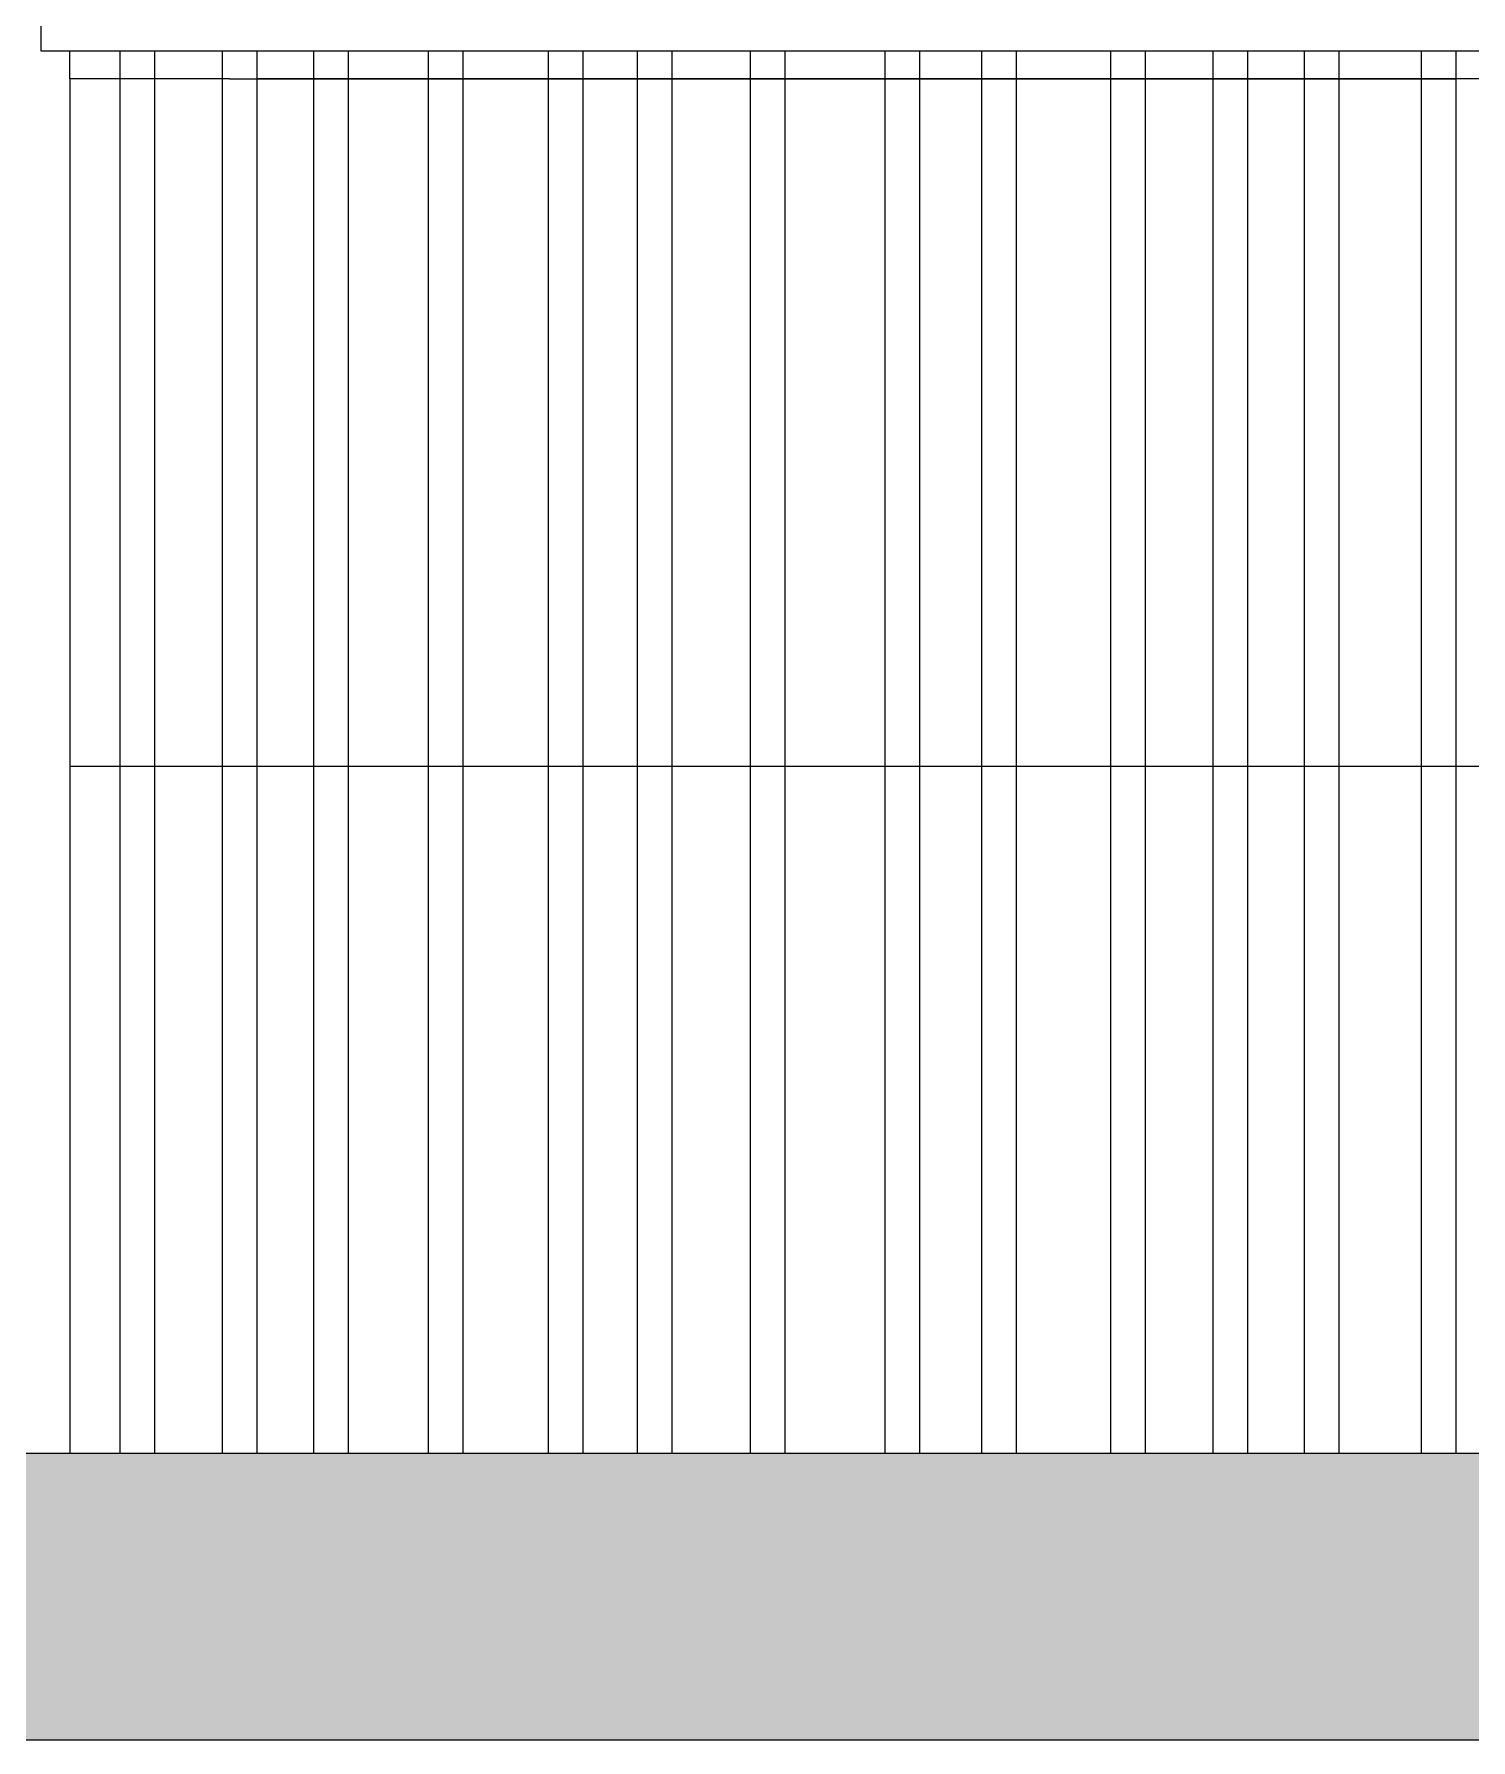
# Model space of a CAD drawing. Header units: metres. Extents: x -183 to 1639, y -350 to 198.
# Drawn here: x 553.18 to 555.689, y -183.946 to -180.968 of the extents above; entities that cross this region are included whole.
import ezdxf

# ---------------------------------------------------------------- set-up
doc = ezdxf.new("R2010")
doc.units = ezdxf.units.M
doc.header["$MEASUREMENT"] = 0
doc.header["$XCLIPFRAME"] = 2
doc.layers.add('FLOATINGWINDOWS', color=2, linetype='Continuous', plot=False)
for name, color, linetype in [('okna', 4, 'Continuous'), ('pohled', 4, 'Continuous'), ('SRAFY-TERÉN', 252, 'Continuous'), ('stafaz', 254, 'Continuous')]:
    doc.layers.add(name, color=color, linetype=linetype)
picture_1 = doc.add_image_def('image1.jpg', size_in_pixel=(1024, 512))

msp = doc.modelspace()

# ---------------------------------------------------------------- hatches: boundary and pattern name
at = {"layer": 'SRAFY-TERÉN', "linetype": 'Continuous', "lineweight": 0}
msp.add_hatch(color=256, dxfattribs=at).paths.add_polyline_path([(552.303, -183.4463), (550.303, -183.4463), (550.303, -183.9463), (588.3725, -183.9463), (588.3725, -181.4425), (579.303, -182.1963), (560.993, -182.1963), (560.743, -182.1963), (560.743, -183.4463)])

# ---------------------------------------------------------------- linework, layer by layer
at = {"layer": 'FLOATINGWINDOWS', "linetype": 'Continuous', "lineweight": 0, "flags": 128}
msp.add_lwpolyline([(552.303, -183.4463), (550.303, -183.4463), (550.303, -183.9463), (588.3725, -183.9463), (588.3725, -181.4425), (579.303, -182.1963), (560.993, -182.1963), (560.743, -182.1963), (560.743, -183.4463)], close=True, dxfattribs=at)
at = {"layer": 'okna', "linetype": 'Continuous', "lineweight": 0}
for p, q in [((553.243, -181.0463), (553.243, -180.9984)), ((553.3308, -183.4463), (553.3308, -180.9984)), ((553.3908, -180.9984), (553.3908, -183.4463)), ((553.5092, -183.4463), (553.5092, -180.9984)), ((553.5692, -180.9984), (553.5692, -183.4463)), ((553.6689, -183.4463), (553.6689, -180.9984)), ((553.7289, -180.9984), (553.7289, -183.4463)), ((553.8689, -183.4463), (553.8689, -180.9984)), ((553.9289, -180.9984), (553.9289, -183.4463)), ((554.0789, -183.4463), (554.0789, -180.9984)), ((554.1389, -180.9984), (554.1389, -183.4463)), ((554.2343, -183.4463), (554.2343, -180.9984)), ((554.2943, -180.9984), (554.2943, -183.4463)), ((554.4316, -183.4463), (554.4316, -180.9984)), ((554.4916, -180.9984), (554.4916, -183.4463)), ((554.6663, -183.4463), (554.6663, -180.9984)), ((554.7263, -180.9984), (554.7263, -183.4463)), ((554.8354, -183.4463), (554.8354, -180.9984)), ((554.8954, -180.9984), (554.8954, -183.4463)), ((555.0607, -183.4463), (555.0607, -180.9984)), ((555.1207, -180.9984), (555.1207, -183.4463)), ((555.2392, -183.4463), (555.2392, -180.9984)), ((555.2992, -180.9984), (555.2992, -183.4463)), ((555.3988, -183.4463), (555.3988, -180.9984)), ((555.4588, -180.9984), (555.4588, -183.4463)), ((555.6029, -183.4463), (555.6029, -180.9984)), ((555.6629, -180.9984), (555.6629, -183.4463)), ((553.243, -182.2463), (558.743, -182.2463))]:
    msp.add_line(p, q, dxfattribs=at)
for points in [[(558.793, -180.9984), (553.193, -180.9984), (553.193, -180.9384), (558.793, -180.9384)], [(555.6643, -180.9984), (553.5717, -180.9984)], [(553.5217, -181.0463), (555.6643, -181.0463)]]:
    msp.add_lwpolyline(points, dxfattribs=at)
at = {"layer": 'pohled', "lineweight": 0}
for p, q in [((553.243, -181.0463), (553.243, -183.4463)), ((553.5217, -181.0463), (553.243, -181.0463)), ((555.6643, -181.0463), (553.5717, -181.0463)), ((556.2717, -181.0463), (555.6643, -181.0463))]:
    msp.add_line(p, q, dxfattribs=at)

# ---------------------------------------------------------------- pictures from other files: only their frames are drawn
at = {"layer": 'stafaz', "linetype": 'Continuous', "lineweight": 0}
image = msp.add_image(picture_1, insert=(527.1448, -196.1487), size_in_units=(139.9446, 69.9723), dxfattribs=at)
image.set_boundary_path([(169.3186, 418.5353), (169.3186, 407.5788), (168.9528, 407.5788), (168.9528, 310.7969), (447.5144, 310.7969), (447.5144, 392.9164), (447.1486, 392.9164), (447.1486, 403.8922), (429.8103, 405.3637), (429.8103, 402.0469), (385.9072, 402.0469), (385.9072, 409.0128), (381.1511, 409.4081), (381.1511, 384.5297), (291.479, 384.5297), (291.479, 371.378), (288.1131, 371.378), (288.1131, 384.5297), (256.8687, 384.5297), (256.8687, 378.31), (259.9053, 378.31), (259.9053, 376.6302), (258.8078, 376.6302), (258.8078, 375.3832), (183.2213, 375.3832), (183.2213, 376.6302), (182.1237, 376.6302), (182.1237, 378.31), (185.1603, 378.31), (185.1603, 384.5297), (183.5871, 384.5297), (183.5871, 418.5546), (169.3186, 418.5353)])

doc.saveas('drawing.dxf')
